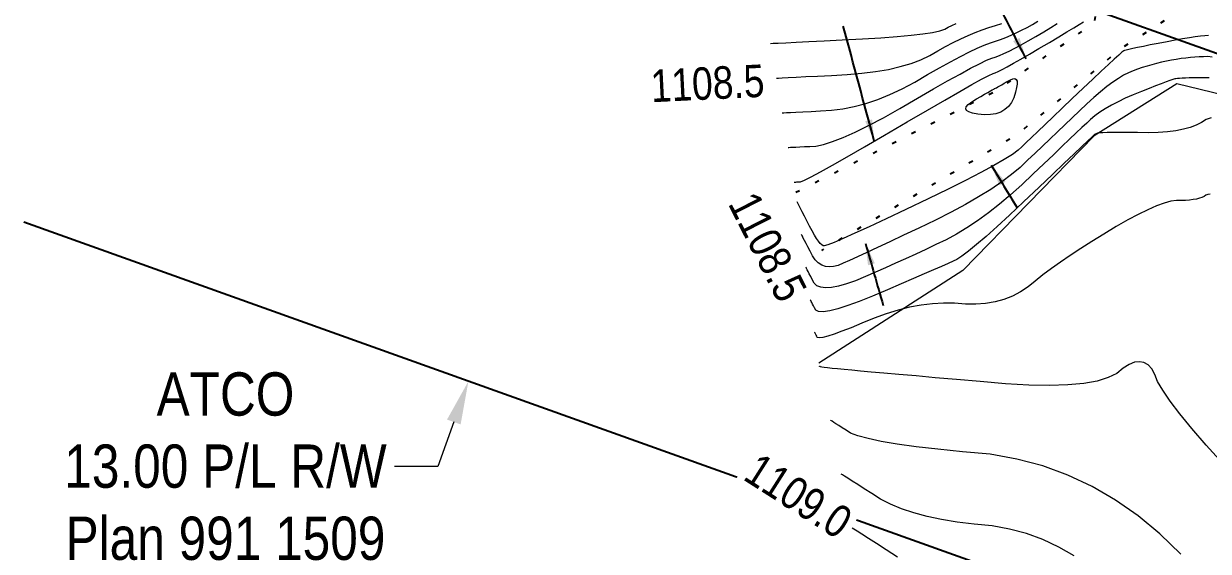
# Model space of a CAD drawing. Extents: x -19176 to -17597, y 5652440 to 5654285.
# Drawn here: x -17870.89 to -17843.51, y 5653126.6 to 5653138.8 of the extents above; entities that cross this region are included whole.
import ezdxf

# ---------------------------------------------------------------- set-up
doc = ezdxf.new("R2010")
doc.units = 0
doc.header["$LTSCALE"] = 5
doc.header["$PDSIZE"] = 0.5
doc.linetypes.add('foc-TOPO', pattern=[1, 0.2, -0.8])
doc.layers.get('Defpoints').update_dxf_attribs({"color": 9})
doc.layers.add('C-TOPO-MAJR', color=7, linetype='Continuous', lineweight=15, true_color=0xd3aa5f)
doc.layers.add('C-TOPO-MINR', color=7, linetype='Continuous', lineweight=13, true_color=0xe9d5af)
doc.layers.add('C-TOPO-MAJR-TEXT', color=7, linetype='Continuous', true_color=0x644b1b)
doc.layers.add('F-RW', color=190, linetype='Continuous')
doc.layers.add('T-LOW-AREA', color=48, linetype='foc-TOPO')
doc.layers.add('F-RW-T', color=190, linetype='Continuous', lineweight=9)
doc.layers.add('T-ELEVATION', color=48, linetype='Continuous', lineweight=18)
doc.styles.add('0.50', font='ARIALN.TTF', dxfattribs={"height": 0.5})
doc.styles.add('1.0', font='ARIALN.TTF', dxfattribs={"height": 1})
doc.styles.get("Standard").update_dxf_attribs({"font": 'ARIALN.TTF'})
doc.dimstyles.new('Compass 250', dxfattribs={"dimscale": 0.25, "dimtxt": 0.45, "dimasz": 2, "dimexe": 0.2, "dimexo": 0.0625, "dimgap": 0.5, "dimtad": 0, "dimtih": 1, "dimtoh": 1, "dimzin": 0, "dimdsep": 46, "dimtxsty": '0.50', "dimcen": 0.1, "dimse1": 1, "dimse2": 1, "dimclrd": 256, "dimclrt": 256, "dimaunit": 1, "dimadec": 4, "dimazin": 0, "dimtfac": 0.06, "dimtofl": 0, "dimtmove": 0, "dimatfit": 0, "dimfxl": 0.2, "dimtolj": 1, "dimtzin": 0, "dimlwd": -1, "dimarcsym": 0})
doc.dimstyles.new('Compass 500', dxfattribs={"dimscale": 0.5, "dimtxt": 0.9, "dimasz": 2, "dimexe": 0.2, "dimexo": 0.0625, "dimgap": 0.5, "dimtad": 0, "dimtih": 1, "dimtoh": 1, "dimzin": 0, "dimdsep": 46, "dimtxsty": '1.0', "dimcen": 0.1, "dimse1": 1, "dimse2": 1, "dimclrd": 256, "dimclrt": 256, "dimaunit": 1, "dimadec": 4, "dimazin": 0, "dimtfac": 0.06, "dimtofl": 0, "dimtmove": 0, "dimatfit": 0, "dimfxl": 0.2, "dimtolj": 1, "dimtzin": 0, "dimlwd": -1, "dimarcsym": 0})

# ---------------------------------------------------------------- blocks, each defined once
blk = doc.blocks.new('*D23')
at = {"layer": 'Defpoints', "color": 0, "transparency": 16777216}
for p in [(-17858.607, 5653143.585), (-17862.972, 5653131.378), (-17860.61, 5653130.534)]:
    blk.add_point(p, dxfattribs=at)
at = {"layer": 'F-RW-T', "transparency": 16777216}
for p, q in [((-17855.909, 5653143.682), (-17855.572, 5653144.624)), ((-17860.947, 5653129.592), (-17861.314, 5653128.565)), ((-17861.314, 5653128.565), (-17862.314, 5653128.565))]:
    blk.add_line(p, q, dxfattribs=at)
for points in [[(-17856.066, 5653143.738), (-17855.752, 5653143.626), (-17856.246, 5653142.741)], [(-17861.104, 5653129.648), (-17860.79, 5653129.536), (-17860.61, 5653130.534)]]:
    blk.add_solid(points, dxfattribs=at)
at = {"layer": 'F-RW-T', "transparency": 16777216, "insert": (-17866.223, 5653128.565), "char_height": 1, "attachment_point": 5, "style": '1.0'}
blk.add_mtext('\\A1;\\A1;ATCO\\P13.00 P/L R/W\\PPlan 991 1509', dxfattribs=at)

msp = doc.modelspace()

# ---------------------------------------------------------------- linework, layer by layer
at = {"layer": 'C-TOPO-MAJR', "flags": 128}
for points in [[(-17853.494, 5653137.538), (-17853.494, 5653137.538), (-17853.449, 5653137.541), (-17853.358, 5653137.545), (-17853.222, 5653137.552), (-17853.04, 5653137.561), (-17852.813, 5653137.572), (-17852.541, 5653137.586), (-17852.224, 5653137.602), (-17851.861, 5653137.62), (-17851.52, 5653137.649), (-17851.202, 5653137.689), (-17850.907, 5653137.741), (-17850.633, 5653137.804), (-17850.382, 5653137.878), (-17850.154, 5653137.963), (-17849.948, 5653138.059), (-17849.764, 5653138.166), (-17849.585, 5653138.266), (-17849.408, 5653138.359), (-17849.236, 5653138.444), (-17849.067, 5653138.521), (-17848.902, 5653138.591), (-17848.74, 5653138.653), (-17848.583, 5653138.708), (-17848.428, 5653138.755), (-17848.285, 5653138.801)], [(-17843.448, 5653136.624), (-17843.566, 5653136.584), (-17843.67, 5653136.514), (-17843.793, 5653136.453), (-17843.933, 5653136.401), (-17844.091, 5653136.358), (-17844.267, 5653136.324), (-17844.461, 5653136.3), (-17844.673, 5653136.284), (-17844.904, 5653136.277), (-17845.152, 5653136.279), (-17845.371, 5653136.28), (-17845.561, 5653136.281), (-17845.721, 5653136.28), (-17845.853, 5653136.278), (-17845.955, 5653136.275), (-17846.028, 5653136.271), (-17846.072, 5653136.266), (-17846.087, 5653136.26), (-17846.101, 5653136.254), (-17846.113, 5653136.249), (-17846.124, 5653136.243), (-17846.134, 5653136.238), (-17846.142, 5653136.233), (-17846.149, 5653136.229), (-17846.155, 5653136.224), (-17846.16, 5653136.22), (-17846.208, 5653136.174), (-17846.301, 5653136.086), (-17846.437, 5653135.956), (-17846.618, 5653135.784), (-17846.843, 5653135.57), (-17847.112, 5653135.314), (-17847.425, 5653135.016), (-17847.782, 5653134.677), (-17848.105, 5653134.375), (-17848.394, 5653134.11), (-17848.648, 5653133.882), (-17848.869, 5653133.693), (-17849.056, 5653133.54), (-17849.208, 5653133.425), (-17849.327, 5653133.347), (-17849.411, 5653133.307), (-17849.528, 5653133.253), (-17849.678, 5653133.186), (-17849.862, 5653133.106), (-17850.078, 5653133.012), (-17850.327, 5653132.904), (-17850.609, 5653132.783), (-17850.924, 5653132.649), (-17851.272, 5653132.501), (-17851.579, 5653132.378), (-17851.847, 5653132.281), (-17852.075, 5653132.209), (-17852.263, 5653132.162), (-17852.411, 5653132.14), (-17852.519, 5653132.144), (-17852.586, 5653132.173), (-17852.614, 5653132.228), (-17852.638, 5653132.275), (-17852.659, 5653132.316), (-17852.677, 5653132.35), (-17852.69, 5653132.377), (-17852.701, 5653132.398), (-17852.708, 5653132.411), (-17852.711, 5653132.418), (-17852.711, 5653132.418)], [(-17850.693, 5653126.471), (-17850.955, 5653126.638), (-17851.18, 5653126.781), (-17851.367, 5653126.9), (-17851.517, 5653126.996), (-17851.629, 5653127.067), (-17851.704, 5653127.115), (-17851.741, 5653127.139), (-17851.741, 5653127.139)]]:
    msp.add_lwpolyline(points, dxfattribs=at)
at = {"layer": 'C-TOPO-MINR', "flags": 128}
for points in [[(-17853.63, 5653138.34), (-17853.63, 5653138.34), (-17853.571, 5653138.343), (-17853.453, 5653138.348), (-17853.275, 5653138.357), (-17853.039, 5653138.369), (-17852.743, 5653138.384), (-17852.388, 5653138.401), (-17851.974, 5653138.422), (-17851.501, 5653138.445), (-17851.078, 5653138.471), (-17850.706, 5653138.499), (-17850.384, 5653138.529), (-17850.112, 5653138.561), (-17849.891, 5653138.596), (-17849.72, 5653138.633), (-17849.599, 5653138.672), (-17849.529, 5653138.713), (-17849.444, 5653138.756), (-17849.344, 5653138.801)], [(-17853.358, 5653136.737), (-17853.358, 5653136.737), (-17853.326, 5653136.739), (-17853.263, 5653136.742), (-17853.168, 5653136.747), (-17853.042, 5653136.753), (-17852.884, 5653136.761), (-17852.694, 5653136.77), (-17852.473, 5653136.781), (-17852.221, 5653136.794), (-17851.962, 5653136.827), (-17851.699, 5653136.879), (-17851.429, 5653136.952), (-17851.154, 5653137.046), (-17850.874, 5653137.159), (-17850.588, 5653137.293), (-17850.297, 5653137.446), (-17850, 5653137.62), (-17849.725, 5653137.777), (-17849.473, 5653137.916), (-17849.243, 5653138.038), (-17849.036, 5653138.143), (-17848.852, 5653138.231), (-17848.69, 5653138.301), (-17848.55, 5653138.355), (-17848.433, 5653138.39), (-17848.314, 5653138.431), (-17848.194, 5653138.477), (-17848.073, 5653138.528), (-17847.951, 5653138.584), (-17847.828, 5653138.644), (-17847.703, 5653138.71), (-17847.577, 5653138.781), (-17847.45, 5653138.856)], [(-17853.221, 5653135.936), (-17853.221, 5653135.936), (-17853.204, 5653135.937), (-17853.168, 5653135.939), (-17853.114, 5653135.941), (-17853.043, 5653135.945), (-17852.954, 5653135.949), (-17852.847, 5653135.955), (-17852.723, 5653135.961), (-17852.58, 5653135.968), (-17852.404, 5653136.004), (-17852.195, 5653136.07), (-17851.952, 5653136.164), (-17851.676, 5653136.288), (-17851.366, 5653136.441), (-17851.022, 5653136.623), (-17850.645, 5653136.834), (-17850.235, 5653137.074), (-17849.866, 5653137.287), (-17849.538, 5653137.474), (-17849.251, 5653137.633), (-17849.006, 5653137.766), (-17848.802, 5653137.871), (-17848.639, 5653137.95), (-17848.517, 5653138.001), (-17848.437, 5653138.026), (-17848.343, 5653138.061), (-17848.236, 5653138.107), (-17848.116, 5653138.164), (-17847.983, 5653138.232), (-17847.836, 5653138.311), (-17847.676, 5653138.4), (-17847.503, 5653138.5), (-17847.317, 5653138.611), (-17847.151, 5653138.711), (-17847.005, 5653138.801)], [(-17853.085, 5653135.135), (-17853.085, 5653135.135), (-17853.081, 5653135.135), (-17853.073, 5653135.136), (-17853.061, 5653135.136), (-17853.045, 5653135.137), (-17853.025, 5653135.138), (-17853, 5653135.139), (-17852.972, 5653135.141), (-17852.94, 5653135.142), (-17852.846, 5653135.182), (-17852.691, 5653135.26), (-17852.475, 5653135.376), (-17852.197, 5653135.53), (-17851.857, 5653135.722), (-17851.456, 5653135.953), (-17850.994, 5653136.221), (-17850.47, 5653136.528), (-17850.006, 5653136.798), (-17849.603, 5653137.031), (-17849.259, 5653137.228), (-17848.975, 5653137.388), (-17848.752, 5653137.511), (-17848.588, 5653137.598), (-17848.484, 5653137.648), (-17848.441, 5653137.661), (-17848.372, 5653137.691), (-17848.278, 5653137.738), (-17848.159, 5653137.801), (-17848.014, 5653137.881), (-17847.845, 5653137.977), (-17847.65, 5653138.09), (-17847.429, 5653138.219), (-17847.184, 5653138.365), (-17846.968, 5653138.494), (-17846.782, 5653138.606), (-17846.625, 5653138.701), (-17846.498, 5653138.779), (-17846.401, 5653138.839)], [(-17843.507, 5653138.522), (-17843.592, 5653138.516), (-17843.695, 5653138.506), (-17843.815, 5653138.491), (-17843.953, 5653138.47), (-17844.108, 5653138.445), (-17844.279, 5653138.415), (-17844.469, 5653138.379), (-17844.675, 5653138.339), (-17844.858, 5653138.304), (-17845.016, 5653138.272), (-17845.151, 5653138.245), (-17845.262, 5653138.222), (-17845.348, 5653138.203), (-17845.411, 5653138.188), (-17845.45, 5653138.178), (-17845.465, 5653138.172), (-17845.51, 5653138.136), (-17845.585, 5653138.071), (-17845.689, 5653137.977), (-17845.823, 5653137.853), (-17845.987, 5653137.7), (-17846.181, 5653137.518), (-17846.404, 5653137.306), (-17846.657, 5653137.064), (-17846.888, 5653136.844), (-17847.098, 5653136.643), (-17847.286, 5653136.464), (-17847.453, 5653136.305), (-17847.598, 5653136.166), (-17847.722, 5653136.049), (-17847.824, 5653135.951), (-17847.905, 5653135.875), (-17848.04, 5653135.777), (-17848.229, 5653135.658), (-17848.472, 5653135.518), (-17848.77, 5653135.357), (-17849.122, 5653135.175), (-17849.528, 5653134.972), (-17849.988, 5653134.748), (-17850.503, 5653134.502), (-17850.956, 5653134.288), (-17851.348, 5653134.105), (-17851.68, 5653133.953), (-17851.949, 5653133.833), (-17852.158, 5653133.743), (-17852.306, 5653133.685), (-17852.392, 5653133.659), (-17852.417, 5653133.663), (-17852.447, 5653133.683), (-17852.482, 5653133.717), (-17852.521, 5653133.767), (-17852.566, 5653133.832), (-17852.615, 5653133.912), (-17852.669, 5653134.007), (-17852.728, 5653134.117), (-17852.792, 5653134.242), (-17852.848, 5653134.352), (-17852.896, 5653134.446), (-17852.936, 5653134.524), (-17852.968, 5653134.586), (-17852.992, 5653134.633), (-17853.008, 5653134.665), (-17853.016, 5653134.68), (-17853.016, 5653134.68)], [(-17843.422, 5653138.025), (-17843.526, 5653138.035), (-17843.623, 5653138.034), (-17843.723, 5653138.03), (-17843.824, 5653138.024), (-17843.928, 5653138.015), (-17844.035, 5653138.003), (-17844.143, 5653137.989), (-17844.254, 5653137.972), (-17844.367, 5653137.952), (-17844.483, 5653137.93), (-17844.597, 5653137.905), (-17844.71, 5653137.878), (-17844.821, 5653137.848), (-17844.931, 5653137.815), (-17845.04, 5653137.781), (-17845.148, 5653137.743), (-17845.254, 5653137.704), (-17845.358, 5653137.661), (-17845.471, 5653137.604), (-17845.593, 5653137.532), (-17845.722, 5653137.444), (-17845.859, 5653137.342), (-17846.005, 5653137.225), (-17846.159, 5653137.093), (-17846.321, 5653136.945), (-17846.491, 5653136.783), (-17846.662, 5653136.62), (-17846.832, 5653136.457), (-17847.003, 5653136.294), (-17847.175, 5653136.131), (-17847.347, 5653135.968), (-17847.519, 5653135.804), (-17847.691, 5653135.64), (-17847.864, 5653135.475), (-17848.063, 5653135.309), (-17848.289, 5653135.139), (-17848.542, 5653134.968), (-17848.821, 5653134.794), (-17849.127, 5653134.617), (-17849.459, 5653134.438), (-17849.818, 5653134.257), (-17850.204, 5653134.073), (-17850.555, 5653133.906), (-17850.873, 5653133.756), (-17851.157, 5653133.623), (-17851.406, 5653133.507), (-17851.622, 5653133.407), (-17851.804, 5653133.325), (-17851.952, 5653133.26), (-17852.065, 5653133.212), (-17852.172, 5653133.183), (-17852.271, 5653133.174), (-17852.363, 5653133.186), (-17852.448, 5653133.217), (-17852.526, 5653133.268), (-17852.597, 5653133.338), (-17852.66, 5653133.429), (-17852.717, 5653133.539), (-17852.766, 5653133.636), (-17852.808, 5653133.719), (-17852.844, 5653133.788), (-17852.872, 5653133.843), (-17852.893, 5653133.885), (-17852.907, 5653133.912), (-17852.914, 5653133.926), (-17852.914, 5653133.926)], [(-17843.495, 5653137.544), (-17843.614, 5653137.547), (-17843.74, 5653137.546), (-17843.853, 5653137.544), (-17843.954, 5653137.542), (-17844.041, 5653137.54), (-17844.116, 5653137.537), (-17844.179, 5653137.533), (-17844.229, 5653137.529), (-17844.266, 5653137.525), (-17844.29, 5653137.52), (-17844.336, 5653137.506), (-17844.403, 5653137.483), (-17844.491, 5653137.451), (-17844.601, 5653137.409), (-17844.732, 5653137.358), (-17844.884, 5653137.298), (-17845.057, 5653137.229), (-17845.251, 5653137.151), (-17845.433, 5653137.072), (-17845.6, 5653136.992), (-17845.755, 5653136.912), (-17845.896, 5653136.831), (-17846.023, 5653136.749), (-17846.137, 5653136.667), (-17846.238, 5653136.585), (-17846.325, 5653136.501), (-17846.435, 5653136.397), (-17846.566, 5653136.272), (-17846.72, 5653136.125), (-17846.896, 5653135.957), (-17847.095, 5653135.769), (-17847.315, 5653135.559), (-17847.558, 5653135.328), (-17847.823, 5653135.076), (-17848.084, 5653134.842), (-17848.341, 5653134.625), (-17848.595, 5653134.425), (-17848.845, 5653134.243), (-17849.091, 5653134.079), (-17849.334, 5653133.932), (-17849.572, 5653133.802), (-17849.807, 5653133.69), (-17850.042, 5653133.58), (-17850.276, 5653133.471), (-17850.509, 5653133.364), (-17850.742, 5653133.259), (-17850.974, 5653133.156), (-17851.206, 5653133.054), (-17851.438, 5653132.954), (-17851.668, 5653132.856), (-17851.876, 5653132.781), (-17852.059, 5653132.728), (-17852.219, 5653132.697), (-17852.356, 5653132.689), (-17852.468, 5653132.704), (-17852.558, 5653132.741), (-17852.623, 5653132.801), (-17852.665, 5653132.884), (-17852.702, 5653132.956), (-17852.734, 5653133.018), (-17852.76, 5653133.069), (-17852.781, 5653133.11), (-17852.797, 5653133.141), (-17852.807, 5653133.162), (-17852.813, 5653133.172), (-17852.813, 5653133.172)], [(-17848.982, 5653136.991), (-17848.869, 5653137.057), (-17848.77, 5653137.115), (-17848.684, 5653137.165), (-17848.611, 5653137.207), (-17848.551, 5653137.241), (-17848.505, 5653137.267), (-17848.472, 5653137.285), (-17848.452, 5653137.295), (-17848.445, 5653137.297), (-17848.43, 5653137.304), (-17848.407, 5653137.317), (-17848.375, 5653137.334), (-17848.334, 5653137.357), (-17848.285, 5653137.386), (-17848.228, 5653137.419), (-17848.162, 5653137.458), (-17848.088, 5653137.502), (-17848.028, 5653137.525), (-17847.983, 5653137.526), (-17847.951, 5653137.506), (-17847.934, 5653137.465), (-17847.932, 5653137.402), (-17847.943, 5653137.318), (-17847.969, 5653137.212), (-17848.009, 5653137.085), (-17848.063, 5653136.975), (-17848.132, 5653136.884), (-17848.214, 5653136.81), (-17848.311, 5653136.754), (-17848.422, 5653136.716), (-17848.547, 5653136.695), (-17848.686, 5653136.692), (-17848.839, 5653136.707), (-17848.96, 5653136.729), (-17849.046, 5653136.756), (-17849.1, 5653136.791), (-17849.12, 5653136.831), (-17849.108, 5653136.878), (-17849.061, 5653136.931), (-17848.982, 5653136.991)], [(-17843.47, 5653134.853), (-17843.523, 5653134.849), (-17843.57, 5653134.833), (-17843.612, 5653134.806), (-17843.662, 5653134.781), (-17843.72, 5653134.761), (-17843.787, 5653134.744), (-17843.862, 5653134.73), (-17843.946, 5653134.72), (-17844.039, 5653134.714), (-17844.14, 5653134.712), (-17844.249, 5653134.713), (-17844.381, 5653134.692), (-17844.535, 5653134.649), (-17844.712, 5653134.585), (-17844.911, 5653134.498), (-17845.132, 5653134.39), (-17845.376, 5653134.26), (-17845.643, 5653134.108), (-17845.931, 5653133.935), (-17846.204, 5653133.766), (-17846.462, 5653133.601), (-17846.704, 5653133.442), (-17846.93, 5653133.287), (-17847.141, 5653133.137), (-17847.336, 5653132.991), (-17847.516, 5653132.85), (-17847.68, 5653132.714), (-17847.855, 5653132.598), (-17848.04, 5653132.501), (-17848.237, 5653132.424), (-17848.443, 5653132.367), (-17848.661, 5653132.329), (-17848.889, 5653132.311), (-17849.128, 5653132.313), (-17849.377, 5653132.335), (-17849.631, 5653132.339), (-17849.888, 5653132.325), (-17850.149, 5653132.294), (-17850.415, 5653132.245), (-17850.684, 5653132.178), (-17850.958, 5653132.094), (-17851.235, 5653131.992), (-17851.517, 5653131.872), (-17851.765, 5653131.771), (-17851.979, 5653131.688), (-17852.16, 5653131.623), (-17852.308, 5653131.576), (-17852.422, 5653131.548), (-17852.502, 5653131.537), (-17852.549, 5653131.546), (-17852.563, 5653131.572), (-17852.574, 5653131.595), (-17852.585, 5653131.615), (-17852.593, 5653131.631), (-17852.6, 5653131.644), (-17852.605, 5653131.654), (-17852.608, 5653131.661), (-17852.61, 5653131.664), (-17852.61, 5653131.664)], [(-17843.182, 5653128.63), (-17843.566, 5653129.058), (-17843.896, 5653129.441), (-17844.173, 5653129.781), (-17844.397, 5653130.075), (-17844.567, 5653130.325), (-17844.685, 5653130.531), (-17844.749, 5653130.692), (-17844.823, 5653130.818), (-17844.908, 5653130.909), (-17845.002, 5653130.965), (-17845.107, 5653130.985), (-17845.221, 5653130.971), (-17845.346, 5653130.921), (-17845.481, 5653130.836), (-17845.626, 5653130.716), (-17845.826, 5653130.617), (-17846.082, 5653130.539), (-17846.394, 5653130.484), (-17846.762, 5653130.449), (-17847.185, 5653130.436), (-17847.664, 5653130.445), (-17848.199, 5653130.475), (-17848.789, 5653130.526), (-17849.331, 5653130.573), (-17849.824, 5653130.616), (-17850.267, 5653130.655), (-17850.662, 5653130.69), (-17851.008, 5653130.72), (-17851.306, 5653130.747), (-17851.554, 5653130.769), (-17851.754, 5653130.787), (-17851.929, 5653130.803), (-17852.08, 5653130.818), (-17852.207, 5653130.831), (-17852.31, 5653130.842), (-17852.388, 5653130.851), (-17852.443, 5653130.858), (-17852.473, 5653130.864), (-17852.479, 5653130.867), (-17852.484, 5653130.871), (-17852.488, 5653130.873), (-17852.492, 5653130.876), (-17852.495, 5653130.878), (-17852.497, 5653130.879), (-17852.498, 5653130.88), (-17852.499, 5653130.88), (-17852.499, 5653130.88)], [(-17844.146, 5653126.539), (-17844.631, 5653127.007), (-17845.135, 5653127.423), (-17845.658, 5653127.788), (-17846.2, 5653128.102), (-17846.761, 5653128.364), (-17847.34, 5653128.576), (-17847.938, 5653128.736), (-17848.555, 5653128.845), (-17849.191, 5653128.903), (-17849.761, 5653128.961), (-17850.263, 5653129.021), (-17850.7, 5653129.082), (-17851.07, 5653129.144), (-17851.373, 5653129.207), (-17851.61, 5653129.271), (-17851.78, 5653129.336), (-17851.884, 5653129.402), (-17851.974, 5653129.46), (-17852.052, 5653129.509), (-17852.117, 5653129.551), (-17852.169, 5653129.584), (-17852.208, 5653129.608), (-17852.234, 5653129.625), (-17852.247, 5653129.633), (-17852.247, 5653129.633)], [(-17846.617, 5653126.498), (-17846.971, 5653126.703), (-17847.337, 5653126.875), (-17847.716, 5653127.013), (-17848.107, 5653127.118), (-17848.511, 5653127.189), (-17848.926, 5653127.227), (-17849.315, 5653127.276), (-17849.677, 5653127.336), (-17850.013, 5653127.408), (-17850.322, 5653127.491), (-17850.603, 5653127.586), (-17850.858, 5653127.691), (-17851.087, 5653127.808), (-17851.288, 5653127.937), (-17851.465, 5653128.049), (-17851.616, 5653128.145), (-17851.742, 5653128.225), (-17851.843, 5653128.29), (-17851.918, 5653128.338), (-17851.969, 5653128.37), (-17851.994, 5653128.386), (-17851.994, 5653128.386)]]:
    msp.add_lwpolyline(points, dxfattribs=at)
at = {"layer": 'F-RW'}
for p, q in [((-17870.885, 5653147.982), (-17827.22, 5653132.345)), ((-17826.239, 5653118.244), (-17870.885, 5653134.208))]:
    msp.add_line(p, q, dxfattribs=at)
at = {"layer": 'T-ELEVATION', "ltscale": 0.1, "flags": 128}
msp.add_lwpolyline([(-17832.586, 5653142.082), (-17832.767, 5653139.303), (-17832.811, 5653136.42), (-17833.583, 5653134.967), (-17835.506, 5653134.484), (-17838.767, 5653134.719), (-17841.141, 5653135.732), (-17843.164, 5653137.146), (-17844.239, 5653137.41), (-17846.151, 5653136.205), (-17849.189, 5653133.093), (-17852.515, 5653130.955)], dxfattribs=at)
at = {"layer": 'T-LOW-AREA', "ltscale": 0.1, "flags": 128}
msp.add_lwpolyline([(-17853.046, 5653134.9), (-17848.446, 5653137.231), (-17846.15, 5653138.814), (-17845.581, 5653141.471), (-17844.742, 5653146.373), (-17844.357, 5653149.4), (-17842.421, 5653150.059), (-17840.235, 5653148.545), (-17837.932, 5653145.458), (-17834.507, 5653141.455), (-17834.184, 5653137.77), (-17834.553, 5653136.492), (-17835.443, 5653136.297), (-17839.452, 5653137.79), (-17843.228, 5653139.688), (-17845.484, 5653138.257), (-17847.941, 5653136.223), (-17852.451, 5653133.556)], dxfattribs=at)

# ---------------------------------------------------------------- texts
at = {"layer": 'C-TOPO-MAJR-TEXT', "char_height": 0.75, "attachment_point": 5}
for insert, rotation in [((-17855.086, 5653137.414, 1108.5), 2.8447), ((-17853.697, 5653133.638, 1108.5), 297.0362)]:
    msp.add_mtext('1108.5', dxfattribs=dict(at, insert=insert, rotation=rotation))

# ---------------------------------------------------------------- dimensions: what is measured, and where the dimension line sits
at = {"layer": 'F-RW-T'}
dim = msp.add_linear_dim(base=(-17860.61, 5653130.534), p1=(-17858.607, 5653143.585), p2=(-17862.972, 5653131.378), angle=250.3253, text='\\A1;ATCO\\P13.00 P/L R/W\\PPlan 991 1509', dimstyle='Compass 500', dxfattribs=at)
dim.commit()
dim.dimension.update_dxf_attribs({"geometry": '*D23', "text_midpoint": (-17866.223, 5653128.565), "dimtype": 161})

# ---------------------------------------------------------------- leaders
at = {"layer": 'T-ELEVATION', "path_type": 1}
for points in [[(-17847.721, 5653137.987), (-17848.333, 5653139.17)], [(-17851.232, 5653136.08), (-17851.949, 5653138.742)], [(-17848.531, 5653135.529), (-17847.94, 5653134.555)], [(-17851.436, 5653133.717), (-17851.027, 5653132.287)]]:
    msp.add_leader(points, dimstyle='Compass 250', override={"dimgap": 0.5, "dimtad": 0, "dimclrd": 256}, dxfattribs=at)

# ---------------------------------------------------------------- next in the draw order: texts
at = {"layer": 'C-TOPO-MAJR-TEXT', "insert": (-17852.986, 5653127.882, 1109), "char_height": 0.75, "attachment_point": 5, "rotation": 327.511, "bg_fill": 3, "box_fill_scale": 1.15, "bg_fill_color": 256, "bg_fill_true_color": 256, "bg_fill_transparency": 0}
msp.add_mtext('1109.0', dxfattribs=at)

doc.saveas('drawing.dxf')
